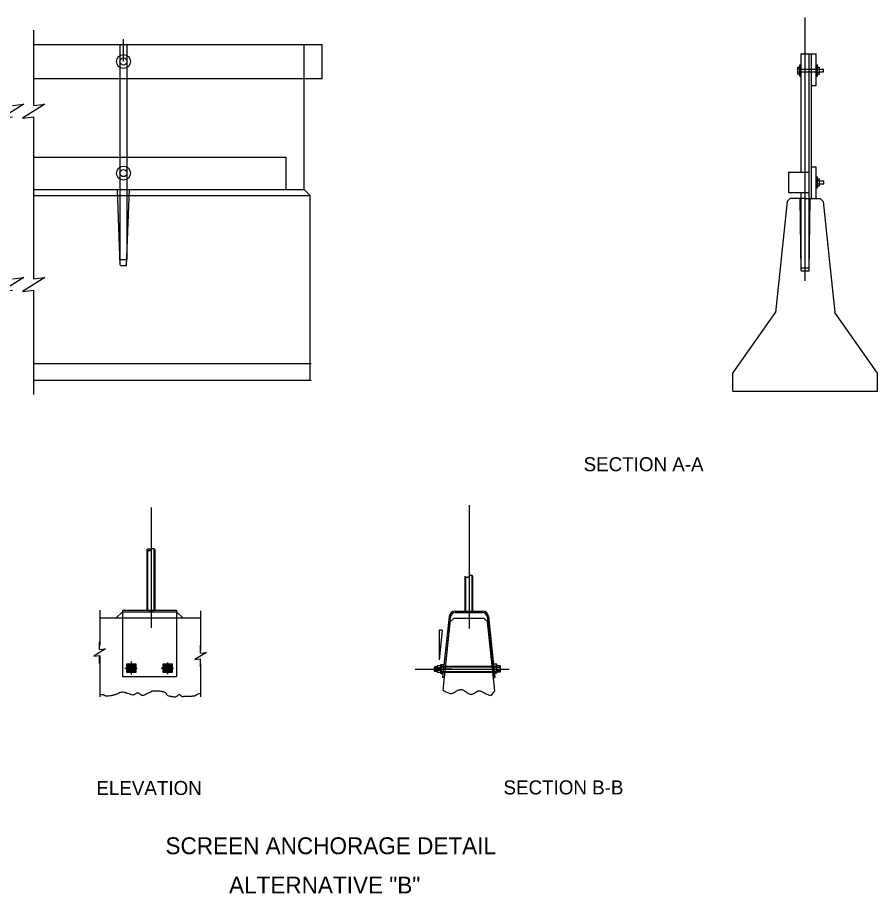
# Model space of a CAD drawing. Extents: x 241.7 to 265.4, y 1138 to 1155.1.
# Drawn here: x 253.49 to 265.39, y 1142.96 to 1155.06 of the extents above; entities that cross this region are included whole.
import ezdxf

# ---------------------------------------------------------------- set-up
doc = ezdxf.new("R2010")
doc.units = 0
for name, color, linetype in [('pp_PRESENTATION', 7, 'Continuous'), ('str_Center-Line-A', 7, 'Continuous'), ('str_Concrete-C', 7, 'Continuous'), ('str_Misc-Steel-B', 7, 'Continuous'), ('str_Misc-Steel-C', 7, 'Continuous'), ('str_Misc-Steel-F', 7, 'Continuous'), ('str_Wood-A', 7, 'Continuous'), ('temp_NO-PLOT', 7, 'Continuous')]:
    doc.layers.add(name, color=color, linetype=linetype)

msp = doc.modelspace()

# ---------------------------------------------------------------- linework, layer by layer
at = {"layer": 'pp_PRESENTATION'}
for p, q in [((259.322, 1146.597), (259.322, 1146.186)), ((259.365, 1146.597), (259.322, 1146.597)), ((259.365, 1146.597), (259.322, 1146.186))]:
    msp.add_line(p, q, dxfattribs=at)
at = {"layer": 'str_Center-Line-A'}
for p, q in [((264.386, 1151.424), (264.386, 1155.064)), ((254.957, 1154.456), (254.957, 1154.767)), ((255.338, 1148.293), (255.338, 1146.629)), ((259.736, 1148.322), (259.736, 1147.577)), ((259.736, 1147.577), (259.736, 1146.617)), ((254.976, 1146.069), (255.144, 1146.069)), ((255.067, 1145.983), (255.067, 1146.163)), ((255.476, 1146.069), (255.65, 1146.069)), ((255.567, 1146.15), (255.567, 1145.988)), ((258.99, 1146.058), (260.292, 1146.058))]:
    msp.add_line(p, q, dxfattribs=at)
at = {"layer": 'str_Concrete-C'}
for p, q in [((253.715, 1153.846), (253.715, 1154.887)), ((253.715, 1152.659), (253.715, 1153.69)), ((253.715, 1152.689), (257.457, 1152.689)), ((253.715, 1151.45), (253.715, 1152.659)), ((253.715, 1152.606), (257.541, 1152.606)), ((254.913, 1151.641), (254.875, 1152.688)), ((255.001, 1151.636), (255.038, 1152.69)), ((257.457, 1152.689), (257.541, 1152.606)), ((257.541, 1150.049), (257.541, 1152.606)), ((264.136, 1152.522), (263.974, 1150.987)), ((264.177, 1152.563), (264.136, 1152.522)), ((264.386, 1152.563), (264.177, 1152.563)), ((264.331, 1151.563), (264.318, 1152.563)), ((264.386, 1152.563), (264.594, 1152.563)), ((264.44, 1151.563), (264.453, 1152.563)), ((264.453, 1152.563), (264.552, 1152.563)), ((264.594, 1152.563), (264.636, 1152.522)), ((264.636, 1152.522), (264.797, 1150.987)), ((254.914, 1151.636), (255.001, 1151.636)), ((264.33, 1151.563), (264.44, 1151.563)), ((253.715, 1149.851), (253.715, 1151.295)), ((263.386, 1150.147), (263.974, 1150.987)), ((265.386, 1150.147), (264.797, 1150.987)), ((253.715, 1150.282), (257.554, 1150.282)), ((263.386, 1149.897), (263.386, 1150.147)), ((265.386, 1149.897), (265.386, 1150.147)), ((253.715, 1150.049), (257.554, 1150.049)), ((263.386, 1149.897), (265.386, 1149.897)), ((254.628, 1146.871), (254.628, 1146.383)), ((254.858, 1146.767), (254.942, 1146.851)), ((254.942, 1146.851), (255.692, 1146.851)), ((255.776, 1146.767), (255.692, 1146.851)), ((256.024, 1146.863), (256.024, 1146.314)), ((254.628, 1146.767), (254.942, 1146.767)), ((254.942, 1146.767), (255.692, 1146.767)), ((255.692, 1146.767), (256.024, 1146.767)), ((259.473, 1146.705), (259.374, 1145.767)), ((259.528, 1146.755), (259.473, 1146.705)), ((259.945, 1146.755), (259.528, 1146.755)), ((259.993, 1146.712), (259.945, 1146.755)), ((260.093, 1145.756), (259.993, 1146.712)), ((254.627, 1146.326), (254.627, 1146.436)), ((256.023, 1146.279), (256.023, 1146.389)), ((254.627, 1146.136), (254.627, 1146.246)), ((254.628, 1146.244), (254.628, 1145.673)), ((256.023, 1146.089), (256.023, 1146.199)), ((256.024, 1146.132), (256.024, 1145.673)), ((259.35, 1146.099), (260.114, 1146.099)), ((259.35, 1146.016), (260.114, 1146.016)), ((259.374, 1145.767), (259.373, 1145.768))]:
    msp.add_line(p, q, dxfattribs=at)
for points in [[(253.423, 1153.846), (253.579, 1153.865), (253.268, 1153.671), (253.423, 1153.69)], [(253.715, 1153.846), (253.87, 1153.865), (253.559, 1153.671), (253.715, 1153.69)], [(253.423, 1151.45), (253.579, 1151.47), (253.268, 1151.275), (253.423, 1151.295)], [(253.715, 1151.45), (253.87, 1151.47), (253.559, 1151.275), (253.715, 1151.295)], [(254.627, 1146.326), (254.707, 1146.336), (254.547, 1146.236), (254.627, 1146.246)], [(256.023, 1146.279), (256.103, 1146.289), (255.943, 1146.189), (256.023, 1146.199)]]:
    msp.add_lwpolyline(points, dxfattribs=at)
for points in [[(254.628, 1145.701), (254.672, 1145.705), (254.682, 1145.703), (254.69, 1145.698), (254.699, 1145.692), (254.708, 1145.689), (254.729, 1145.688), (254.75, 1145.689), (254.793, 1145.694), (254.835, 1145.704), (254.877, 1145.718), (254.884, 1145.722), (254.891, 1145.726), (254.898, 1145.731), (254.906, 1145.734), (254.933, 1145.74), (254.965, 1145.74), (254.976, 1145.736), (254.988, 1145.732), (254.999, 1145.727), (255.01, 1145.724), (255.05, 1145.713), (255.085, 1145.702), (255.103, 1145.704), (255.121, 1145.715), (255.139, 1145.726), (255.148, 1145.73), (255.157, 1145.731), (255.173, 1145.725), (255.188, 1145.711), (255.203, 1145.699), (255.219, 1145.694), (255.224, 1145.695), (255.23, 1145.696), (255.24, 1145.699), (255.278, 1145.718), (255.342, 1145.748), (255.355, 1145.756), (255.359, 1145.757), (255.364, 1145.757), (255.372, 1145.758), (255.39, 1145.758), (255.413, 1145.759), (255.435, 1145.758), (255.472, 1145.753), (255.49, 1145.749), (255.509, 1145.745), (255.522, 1145.74), (255.529, 1145.738), (255.535, 1145.734), (255.543, 1145.726), (255.548, 1145.715), (255.554, 1145.704), (255.562, 1145.697), (255.607, 1145.683), (255.623, 1145.68), (255.64, 1145.677), (255.671, 1145.673), (255.688, 1145.677), (255.703, 1145.689), (255.718, 1145.701), (255.733, 1145.706), (255.741, 1145.701), (255.749, 1145.691), (255.758, 1145.682), (255.768, 1145.678), (255.794, 1145.681), (255.813, 1145.682), (255.832, 1145.683), (255.871, 1145.683), (255.909, 1145.685), (255.928, 1145.688), (255.937, 1145.689), (255.942, 1145.69), (255.947, 1145.691), (255.956, 1145.696), (255.961, 1145.699), (255.965, 1145.702), (255.979, 1145.709), (255.992, 1145.715), (256.027, 1145.726)], [(259.373, 1145.768), (259.461, 1145.725), (259.471, 1145.722), (259.481, 1145.72), (259.502, 1145.723), (259.544, 1145.742), (259.587, 1145.766), (259.608, 1145.773), (259.623, 1145.776), (259.628, 1145.776), (259.637, 1145.775), (259.662, 1145.764), (259.695, 1145.741), (259.728, 1145.718), (259.745, 1145.711), (259.762, 1145.708), (259.765, 1145.708), (259.769, 1145.709), (259.79, 1145.715), (259.817, 1145.731), (259.845, 1145.747), (259.859, 1145.753), (259.87, 1145.756), (259.873, 1145.756), (259.885, 1145.756), (259.896, 1145.754), (259.921, 1145.744), (259.972, 1145.716), (260.02, 1145.696), (260.04, 1145.696), (260.049, 1145.701), (260.053, 1145.704), (260.056, 1145.708), (260.093, 1145.756)]]:
    msp.add_spline(points, degree=3, dxfattribs=at)
at = {"layer": 'str_Misc-Steel-B'}
for p, q in [((255.294, 1146.871), (255.294, 1147.695)), ((255.383, 1146.871), (255.383, 1147.716)), ((259.781, 1146.86), (259.781, 1147.349)), ((255.315, 1146.871), (255.315, 1146.851)), ((255.362, 1146.871), (255.362, 1146.851)), ((259.713, 1146.86), (259.713, 1146.839)), ((259.76, 1146.86), (259.76, 1146.839))]:
    msp.add_line(p, q, dxfattribs=at)
at = {"layer": 'str_Misc-Steel-C'}
for p, q in [((254.909, 1151.718), (254.909, 1154.689)), ((255.006, 1151.718), (255.006, 1154.689)), ((264.331, 1154.563), (264.44, 1154.563)), ((264.331, 1152.926), (264.331, 1154.563)), ((264.44, 1152.563), (264.44, 1154.563)), ((264.311, 1154.253), (264.311, 1154.408)), ((264.311, 1154.408), (264.331, 1154.408)), ((264.534, 1154.408), (264.554, 1154.408)), ((264.554, 1154.253), (264.554, 1154.408)), ((264.282, 1154.379), (264.311, 1154.379)), ((264.282, 1154.282), (264.282, 1154.379)), ((264.283, 1154.354), (264.312, 1154.354)), ((264.283, 1154.313), (264.312, 1154.313)), ((264.331, 1154.35), (264.556, 1154.35)), ((264.331, 1154.311), (264.556, 1154.311)), ((264.554, 1154.379), (264.583, 1154.379)), ((264.555, 1154.357), (264.584, 1154.357)), ((264.555, 1154.31), (264.584, 1154.31)), ((264.583, 1154.282), (264.583, 1154.379)), ((264.583, 1154.35), (264.641, 1154.35)), ((264.583, 1154.311), (264.641, 1154.311)), ((264.641, 1154.311), (264.641, 1154.35)), ((264.282, 1154.282), (264.311, 1154.282)), ((264.311, 1154.253), (264.331, 1154.253)), ((264.534, 1154.253), (264.554, 1154.253)), ((264.554, 1154.282), (264.583, 1154.282)), ((264.536, 1152.864), (264.555, 1152.864)), ((264.555, 1152.709), (264.555, 1152.864)), ((264.555, 1152.835), (264.584, 1152.835)), ((264.584, 1152.738), (264.584, 1152.835)), ((264.555, 1152.738), (264.584, 1152.738)), ((264.556, 1152.813), (264.585, 1152.813)), ((264.556, 1152.766), (264.585, 1152.766)), ((264.584, 1152.806), (264.642, 1152.806)), ((264.584, 1152.767), (264.642, 1152.767)), ((264.642, 1152.767), (264.642, 1152.806)), ((264.331, 1152.563), (264.331, 1152.645)), ((264.536, 1152.709), (264.555, 1152.709)), ((264.331, 1151.605), (264.331, 1152.563)), ((264.44, 1151.605), (264.44, 1152.563)), ((254.91, 1151.718), (255.006, 1151.718)), ((264.331, 1151.605), (264.44, 1151.605)), ((255.283, 1146.871), (255.283, 1147.708)), ((255.393, 1146.871), (255.393, 1147.705)), ((259.682, 1146.86), (259.682, 1147.341)), ((259.692, 1146.86), (259.692, 1147.328)), ((259.791, 1146.86), (259.791, 1147.338)), ((255.005, 1146.131), (255.129, 1146.131)), ((255.005, 1146.008), (255.005, 1146.131)), ((255.067, 1146.119), (255.024, 1146.094)), ((255.024, 1146.044), (255.024, 1146.094)), ((255.067, 1146.119), (255.11, 1146.094)), ((255.11, 1146.044), (255.11, 1146.094)), ((255.129, 1146.131), (255.129, 1146.008)), ((255.505, 1146.131), (255.629, 1146.131)), ((255.505, 1146.008), (255.505, 1146.131)), ((255.567, 1146.119), (255.524, 1146.094)), ((255.524, 1146.044), (255.524, 1146.094)), ((255.567, 1146.119), (255.61, 1146.094)), ((255.61, 1146.044), (255.61, 1146.094)), ((255.629, 1146.131), (255.629, 1146.008)), ((259.258, 1146.085), (259.263, 1146.089)), ((259.296, 1146.089), (259.263, 1146.089)), ((259.264, 1146.033), (259.264, 1146.082)), ((259.27, 1146.026), (259.27, 1146.089)), ((259.277, 1146.033), (259.277, 1146.082)), ((259.284, 1146.026), (259.284, 1146.089)), ((259.29, 1146.033), (259.29, 1146.082)), ((259.299, 1146.059), (259.5, 1146.059)), ((259.345, 1146.077), (259.3, 1146.077)), ((259.35, 1146.121), (259.39, 1146.121)), ((259.35, 1146.089), (260.114, 1146.089)), ((260.119, 1146.124), (260.077, 1146.124)), ((260.114, 1146.001), (260.114, 1146.124)), ((260.119, 1146.001), (260.119, 1146.124)), ((260.119, 1146.082), (260.166, 1146.082)), ((255.129, 1146.008), (255.005, 1146.008)), ((255.024, 1146.044), (255.067, 1146.02)), ((255.11, 1146.044), (255.067, 1146.02)), ((255.629, 1146.008), (255.505, 1146.008)), ((255.524, 1146.044), (255.567, 1146.02)), ((255.61, 1146.044), (255.567, 1146.02)), ((259.258, 1146.03), (259.263, 1146.026)), ((259.296, 1146.026), (259.263, 1146.026)), ((259.345, 1146.038), (259.3, 1146.038)), ((259.35, 1146.026), (260.114, 1146.026)), ((259.35, 1145.998), (259.377, 1145.998)), ((260.119, 1146.001), (260.089, 1146.001)), ((260.119, 1146.04), (260.166, 1146.04))]:
    msp.add_line(p, q, dxfattribs=at)
for points in [[(259.258, 1146.03), (259.258, 1146.085)], [(259.296, 1146.098), (259.296, 1146.088)], [(259.296, 1146.017), (259.296, 1146.088)], [(259.296, 1146.081), (259.296, 1146.038)], [(259.3, 1146.014), (259.345, 1146.014), (259.345, 1146.102), (259.3, 1146.102)], [(260.166, 1146.017), (260.119, 1146.017), (260.119, 1146.105), (260.166, 1146.105)], [(260.169, 1146.102), (260.169, 1146.093)], [(260.169, 1146.093), (260.169, 1146.029)], [(259.296, 1146.027), (259.296, 1146.022)], [(260.169, 1146.029), (260.169, 1146.02)]]:
    msp.add_lwpolyline(points, dxfattribs=at)
msp.add_lwpolyline([(259.345, 1145.998), (259.345, 1146.121), (259.35, 1146.121), (259.35, 1145.998)], close=True, dxfattribs=at)
for centre, radius in [((254.957, 1154.456), 0.0971), ((254.957, 1154.456), 0.0485), ((254.957, 1152.913), 0.0971), ((254.957, 1152.913), 0.0485), ((255.066, 1146.069), 0.0616), ((255.067, 1146.069), 0.0431), ((255.067, 1146.069), 0.0277), ((255.067, 1146.069), 0.0215), ((255.566, 1146.069), 0.0616), ((255.567, 1146.069), 0.0431), ((255.567, 1146.069), 0.0277), ((255.567, 1146.069), 0.0215)]:
    msp.add_circle(centre, radius, dxfattribs=at)
for centre, radius, start, end in [((259.3, 1146.098), 0.00397, 90, 180), ((259.3, 1146.081), 0.00397, 180, 270), ((259.3, 1146.073), 0.00397, 90, 180), ((260.166, 1146.102), 0.00305, 360, 90), ((260.166, 1146.085), 0.00305, 270, 360), ((260.166, 1146.079), 0.00305, 360, 90), ((259.3, 1146.042), 0.00397, 180, 270), ((259.3, 1146.034), 0.00397, 90, 180), ((259.3, 1146.017), 0.00397, 180, 270), ((260.166, 1146.043), 0.00305, 270, 360), ((260.166, 1146.037), 0.00305, 360, 90), ((260.166, 1146.02), 0.00305, 270, 360)]:
    msp.add_arc(centre, radius, start, end, dxfattribs=at)
for points, degree in [([(255.393, 1147.705), (255.39, 1147.712), (255.38, 1147.718), (255.368, 1147.72), (255.353, 1147.719), (255.346, 1147.713), (255.337, 1147.703), (255.331, 1147.698), (255.32, 1147.693), (255.31, 1147.691), (255.298, 1147.693), (255.292, 1147.696), (255.286, 1147.701), (255.283, 1147.705), (255.283, 1147.71), (255.29, 1147.718), (255.299, 1147.72), (255.311, 1147.722), (255.324, 1147.719), (255.334, 1147.711), (255.338, 1147.705), (255.338, 1147.705)], 2), ([(255.283, 1147.706), (255.286, 1147.713), (255.297, 1147.719), (255.311, 1147.72), (255.32, 1147.719), (255.332, 1147.712), (255.337, 1147.704)], 2), ([(259.791, 1147.338), (259.788, 1147.345), (259.778, 1147.351), (259.766, 1147.353), (259.752, 1147.351), (259.744, 1147.346), (259.735, 1147.336), (259.729, 1147.331), (259.719, 1147.326), (259.709, 1147.324), (259.696, 1147.326), (259.69, 1147.329), (259.684, 1147.334), (259.682, 1147.337), (259.682, 1147.34), (259.682, 1147.34)], 3)]:
    msp.add_open_spline(points, degree=degree, dxfattribs=at)
at = {"layer": 'str_Misc-Steel-F'}
for p, q in [((254.942, 1146.871), (255.692, 1146.871)), ((254.942, 1146.871), (254.942, 1145.955)), ((255.692, 1146.871), (255.692, 1145.955)), ((259.46, 1146.785), (259.371, 1145.941)), ((259.481, 1146.783), (259.392, 1145.94)), ((259.543, 1146.86), (259.923, 1146.86)), ((259.543, 1146.839), (259.923, 1146.839)), ((259.985, 1146.787), (260.074, 1145.94)), ((260.006, 1146.785), (260.095, 1145.941)), ((254.942, 1145.955), (255.692, 1145.955)), ((259.392, 1145.94), (259.371, 1145.943)), ((260.074, 1145.94), (260.095, 1145.943))]:
    msp.add_line(p, q, dxfattribs=at)
for centre, radius, start, end in [((259.543, 1146.776), 0.0833, 90, 173.991), ((259.543, 1146.776), 0.0625, 90, 173.991), ((259.923, 1146.776), 0.0833, 6.009, 90), ((259.923, 1146.776), 0.0625, 6.009, 90)]:
    msp.add_arc(centre, radius, start, end, dxfattribs=at)
at = {"layer": 'str_Wood-A'}
for p, q in [((253.715, 1154.689), (257.707, 1154.689)), ((257.457, 1154.223), (257.457, 1154.689)), ((257.707, 1154.223), (257.707, 1154.689)), ((264.44, 1154.563), (264.536, 1154.563)), ((264.473, 1152.563), (264.473, 1154.563)), ((264.536, 1154.126), (264.536, 1154.563)), ((253.715, 1154.223), (257.707, 1154.223)), ((257.457, 1152.689), (257.457, 1154.223)), ((264.473, 1154.126), (264.536, 1154.126)), ((253.715, 1153.136), (257.207, 1153.136)), ((257.207, 1152.689), (257.207, 1153.136)), ((264.473, 1153.001), (264.536, 1153.001)), ((264.536, 1152.563), (264.536, 1153.001)), ((264.153, 1152.926), (264.153, 1152.645)), ((264.153, 1152.926), (264.44, 1152.926)), ((253.715, 1152.689), (257.457, 1152.689)), ((264.153, 1152.645), (264.44, 1152.645))]:
    msp.add_line(p, q, dxfattribs=at)

# ---------------------------------------------------------------- texts
at = {"layer": 'temp_NO-PLOT'}
for s, height, p in [('SECTION A-A', 0.19417, (261.321, 1148.792)), ('ELEVATION', 0.1942, (254.582, 1144.317)), ('SECTION B-B', 0.19417, (260.213, 1144.325)), ('SCREEN ANCHORAGE DETAIL', 0.23301, (255.538, 1143.499)), ('ALTERNATIVE "B"', 0.23301, (256.417, 1142.956))]:
    msp.add_text(s, height=height, dxfattribs=at).set_placement(p)

doc.saveas('drawing.dxf')
